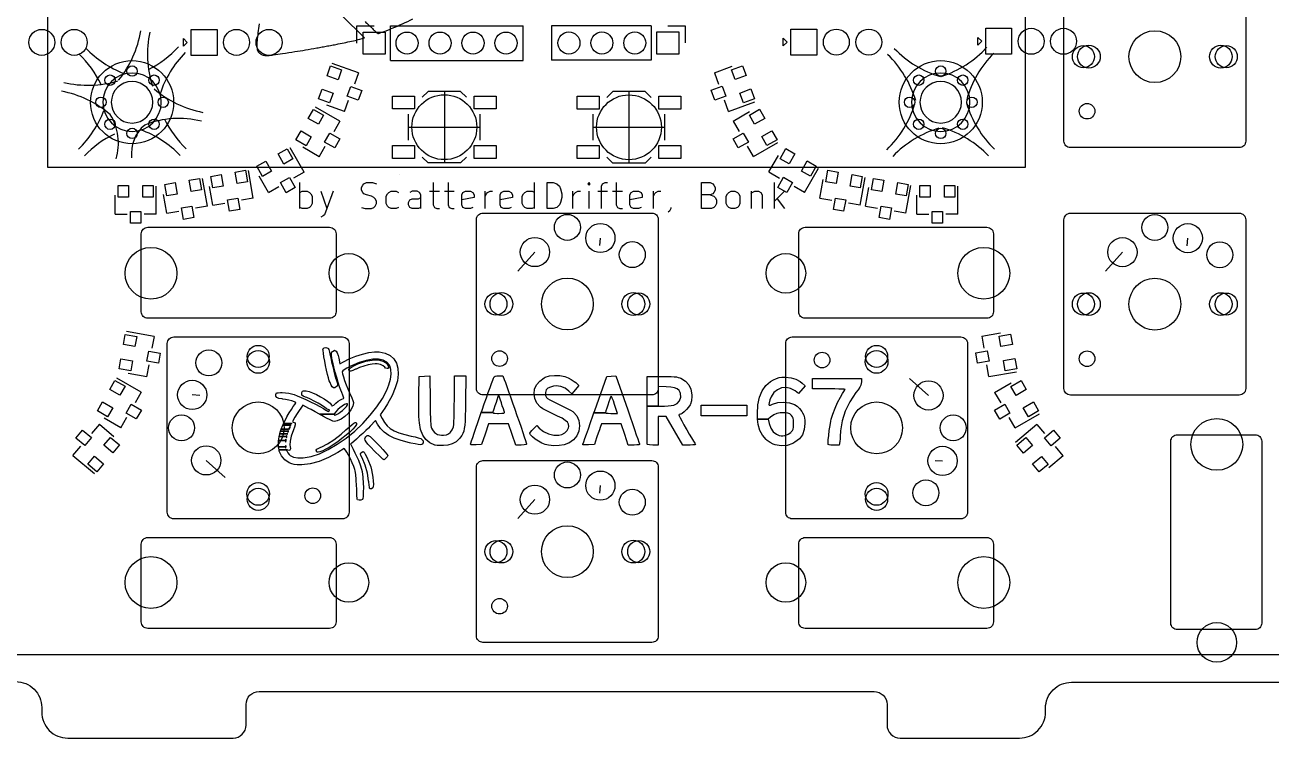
# Model space of a CAD drawing. Header units: millimetres. Extents: x -1 to 306, y -100 to 5.
# Drawn here: x 113 to 209, y -100.1 to -45.2 of the extents above; entities that cross this region are included whole.
import ezdxf

# ---------------------------------------------------------------- set-up
doc = ezdxf.new("R2010")
doc.units = ezdxf.units.MM
doc.header["$MEASUREMENT"] = 0
for name, color, linetype, lineweight in [('PCB', 5, 'Continuous', 25), ('Quasar', 2, 'Continuous', 25), ('Top Plate', 3, 'Continuous', 25)]:
    doc.layers.add(name, color=color, linetype=linetype, lineweight=lineweight)

msp = doc.modelspace()

# ---------------------------------------------------------------- linework, layer by layer
at = {"flags": 128}
for points in [[(206.525, -40.625, -0.414214), (207.025, -41.125), (207.025, -54.125, -0.414214), (206.525, -54.625), (193.525, -54.625, -0.414214), (193.025, -54.125), (193.025, -41.125, -0.414214), (193.525, -40.625)], [(119.005, -51.135, 1), (123.505, -51.135, 1)], [(181.285, -51.135, 1), (185.785, -51.135, 1)], [(161.281, -59.665, -0.414214), (161.781, -60.165), (161.781, -73.165, -0.414214), (161.281, -73.665), (148.281, -73.665, -0.414214), (147.781, -73.165), (147.781, -60.165, -0.414214), (148.281, -59.665)], [(206.525, -59.675, -0.414214), (207.025, -60.175), (207.025, -73.175, -0.414214), (206.525, -73.675), (193.525, -73.675, -0.414214), (193.025, -73.175), (193.025, -60.175, -0.414214), (193.525, -59.675)], [(136.969, -67.262, -0.414214), (136.469, -67.762), (122.469, -67.762, -0.414214), (121.969, -67.262), (121.969, -61.262, -0.414214), (122.469, -60.762), (136.469, -60.762, -0.414214), (136.969, -61.262)], [(172.594, -61.262, -0.414214), (173.094, -60.762), (187.094, -60.762, -0.414214), (187.594, -61.262), (187.594, -67.262, -0.414214), (187.094, -67.762), (173.094, -67.762, -0.414214), (172.594, -67.262)], [(137.969, -82.7, -0.414214), (137.469, -83.2), (124.469, -83.2, -0.414214), (123.969, -82.7), (123.969, -69.7, -0.414214), (124.469, -69.2), (137.469, -69.2, -0.414214), (137.969, -69.7)], [(171.594, -69.7, -0.414214), (172.094, -69.2), (185.094, -69.2, -0.414214), (185.594, -69.7), (185.594, -82.7, -0.414214), (185.094, -83.2), (172.094, -83.2, -0.414214), (171.594, -82.7)], [(207.756, -76.725, -0.414214), (208.256, -77.225), (208.256, -91.225, -0.414214), (207.756, -91.725), (201.756, -91.725, -0.414214), (201.256, -91.225), (201.256, -77.225, -0.414214), (201.756, -76.725)], [(161.281, -78.715, -0.414214), (161.781, -79.215), (161.781, -92.215, -0.414214), (161.281, -92.715), (148.281, -92.715, -0.414214), (147.781, -92.215), (147.781, -79.215, -0.414214), (148.281, -78.715)], [(136.969, -91.138, -0.414214), (136.469, -91.638), (122.469, -91.638, -0.414214), (121.969, -91.138), (121.969, -85.138, -0.414214), (122.469, -84.638), (136.469, -84.638, -0.414214), (136.969, -85.138)], [(172.594, -85.138, -0.414214), (173.094, -84.638), (187.094, -84.638, -0.414214), (187.594, -85.138), (187.594, -91.138, -0.414214), (187.094, -91.638), (173.094, -91.638, -0.414214), (172.594, -91.138)]]:
    msp.add_lwpolyline(points, format="xyb", close=True, dxfattribs=at)
msp.add_lwpolyline([(112.297, -95.725, -0.414214), (114.297, -97.725), (114.297, -98.075, 0.414214), (116.297, -100.075), (129.039, -100.075, 0.414214), (130.039, -99.075), (130.039, -97.493, -0.414214), (131.039, -96.493), (178.4, -96.493, -0.414214), (179.4, -97.493), (179.4, -99.075, 0.414214), (180.4, -100.075), (189.603, -100.075, 0.414214), (191.603, -98.075), (191.603, -97.779, -0.414214), (193.603, -95.779), (218.397, -95.779, -0.414214)], format="xyb")
for centre in [(145.305, -53.055), (159.525, -53.065)]:
    msp.add_circle(centre, 2.5)
at = {"layer": 'PCB'}
for p, q in [((145.305, -50.305), (145.305, -55.805)), ((159.525, -50.315), (159.525, -55.815)), ((142.555, -53.055), (148.055, -53.055)), ((156.775, -53.065), (162.275, -53.065))]:
    msp.add_line(p, q, dxfattribs=at)
at = {"layer": 'PCB', "flags": 128}
for points in [[(127.805, -47.525), (125.805, -47.525), (125.805, -45.525), (127.805, -45.525), (127.805, -47.525)], [(138.565, -46.58), (138.565, -45.25)], [(138.565, -45.25), (139.895, -45.25)], [(140.745, -47.43), (139.045, -47.43), (139.045, -45.73), (140.745, -45.73), (140.745, -47.43)], [(141.165, -47.91), (141.165, -45.25)], [(141.165, -45.25), (151.385, -45.25)], [(151.385, -47.91), (151.385, -45.25)], [(153.565, -45.245), (153.565, -47.905)], [(161.245, -45.245), (153.565, -45.245)], [(161.245, -45.245), (161.245, -47.905)], [(161.665, -45.725), (163.365, -45.725), (163.365, -47.425), (161.665, -47.425), (161.665, -45.725)], [(162.515, -45.245), (163.845, -45.245)], [(163.845, -45.245), (163.845, -46.575)], [(173.995, -47.505), (171.995, -47.505), (171.995, -45.505), (173.995, -45.505), (173.995, -47.505)], [(188.995, -47.445), (186.995, -47.445), (186.995, -45.445), (188.995, -45.445), (188.995, -47.445)], [(125.205, -46.225), (125.505, -46.525)], [(125.205, -46.825), (125.205, -46.225)], [(125.505, -46.525), (125.205, -46.825)], [(171.395, -46.205), (171.695, -46.505)], [(171.395, -46.805), (171.395, -46.205)], [(171.695, -46.505), (171.395, -46.805)], [(186.395, -46.745), (186.395, -46.145)], [(186.395, -46.145), (186.695, -46.445)], [(186.695, -46.445), (186.395, -46.745)], [(141.165, -47.91), (151.385, -47.91)], [(161.245, -47.905), (153.565, -47.905)], [(136.271, -49.092), (136.544, -48.34), (137.39, -48.648), (137.116, -49.4), (136.271, -49.092)], [(138.7, -48.88), (136.67, -48.141)], [(138.7, -48.88), (138.381, -49.754)], [(166.11, -48.87), (167.482, -48.371)], [(166.11, -48.87), (166.429, -49.744)], [(168.266, -48.33), (168.539, -49.082), (167.694, -49.39), (167.42, -48.638), (168.266, -48.33)], [(135.621, -50.878), (135.894, -50.126), (136.74, -50.434), (136.466, -51.185), (135.621, -50.878)], [(137.825, -50.669), (138.099, -49.917), (138.944, -50.225), (138.671, -50.977), (137.825, -50.669)], [(143.005, -50.655), (143.005, -51.655), (141.305, -51.655), (141.305, -50.655), (143.005, -50.655)], [(143.605, -50.755), (144.055, -50.305)], [(146.555, -50.305), (144.055, -50.305)], [(147.005, -50.755), (146.555, -50.305)], [(149.305, -50.655), (149.305, -51.655), (147.605, -51.655), (147.605, -50.655), (149.305, -50.655)], [(157.225, -50.665), (157.225, -51.665), (155.525, -51.665), (155.525, -50.665), (157.225, -50.665)], [(157.825, -50.765), (158.275, -50.315)], [(160.775, -50.315), (158.275, -50.315)], [(161.225, -50.765), (160.775, -50.315)], [(163.525, -50.665), (163.525, -51.665), (161.825, -51.665), (161.825, -50.665), (163.525, -50.665)], [(166.711, -49.907), (166.985, -50.659), (166.139, -50.967), (165.866, -50.215), (166.711, -49.907)], [(168.916, -50.116), (169.189, -50.868), (168.344, -51.175), (168.07, -50.424), (168.916, -50.116)], [(134.824, -52.384), (135.224, -51.691), (136.004, -52.141), (135.604, -52.834), (134.824, -52.384)], [(137.253, -52.597), (135.383, -51.517)], [(137.619, -51.85), (136.247, -51.35)], [(137.619, -51.85), (137.937, -50.976)], [(167.191, -51.84), (166.873, -50.966)], [(167.191, -51.84), (169.221, -51.101)], [(169.576, -51.681), (169.976, -52.374), (169.196, -52.824), (168.796, -52.131), (169.576, -51.681)], [(137.253, -52.597), (136.788, -53.402)], [(142.555, -54.055), (142.555, -52.055)], [(148.055, -54.055), (148.055, -52.055)], [(156.775, -54.065), (156.775, -52.065)], [(162.275, -54.065), (162.275, -52.065)], [(167.547, -52.587), (168.811, -51.857)], [(167.547, -52.587), (168.012, -53.392)], [(133.874, -54.029), (134.274, -53.336), (135.054, -53.786), (134.654, -54.479), (133.874, -54.029)], [(136.081, -54.206), (136.481, -53.514), (137.261, -53.964), (136.861, -54.656), (136.081, -54.206)], [(168.319, -53.504), (168.719, -54.196), (167.939, -54.646), (167.539, -53.954), (168.319, -53.504)], [(170.526, -53.326), (170.926, -54.019), (170.146, -54.469), (169.746, -53.776), (170.526, -53.326)], [(134.503, -56.513), (133.423, -54.643)], [(135.673, -55.333), (134.409, -54.603)], [(135.673, -55.333), (136.138, -54.528)], [(143.005, -54.455), (143.005, -55.455), (141.305, -55.455), (141.305, -54.455), (143.005, -54.455)], [(149.305, -54.455), (149.305, -55.455), (147.605, -55.455), (147.605, -54.455), (149.305, -54.455)], [(157.225, -54.465), (157.225, -55.465), (155.525, -55.465), (155.525, -54.465), (157.225, -54.465)], [(163.525, -54.465), (163.525, -55.465), (161.825, -55.465), (161.825, -54.465), (163.525, -54.465)], [(169.127, -55.323), (168.662, -54.518)], [(169.127, -55.323), (170.997, -54.243)], [(132.506, -55.114), (133.199, -54.714), (133.649, -55.494), (132.956, -55.894), (132.506, -55.114)], [(143.605, -55.355), (144.055, -55.805)], [(147.005, -55.355), (146.555, -55.805)], [(157.825, -55.365), (158.275, -55.815)], [(161.225, -55.365), (160.775, -55.815)], [(170.304, -56.504), (171.034, -55.24)], [(171.608, -54.705), (172.301, -55.105), (171.851, -55.885), (171.158, -55.485), (171.608, -54.705)], [(173.254, -55.655), (173.946, -56.055), (173.496, -56.835), (172.804, -56.435), (173.254, -55.655)], [(129.195, -56.512), (129.983, -56.373), (130.139, -57.259), (129.351, -57.398), (129.195, -56.512)], [(130.593, -58.509), (130.218, -56.382)], [(130.861, -56.064), (131.554, -55.664), (132.004, -56.444), (131.311, -56.844), (130.861, -56.064)], [(134.503, -56.513), (133.698, -56.978)], [(146.555, -55.805), (144.055, -55.805)], [(160.775, -55.815), (158.275, -55.815)], [(170.304, -56.504), (171.109, -56.969)], [(173.041, -58.084), (174.121, -56.214)], [(174.837, -56.373), (175.625, -56.512), (175.469, -57.398), (174.681, -57.259), (174.837, -56.373)], [(120.185, -57.545), (120.985, -57.545), (120.985, -58.445), (120.185, -58.445), (120.185, -57.545)], [(122.085, -57.545), (122.885, -57.545), (122.885, -58.445), (122.085, -58.445), (122.085, -57.545)], [(123.784, -57.461), (124.572, -57.323), (124.728, -58.209), (123.94, -58.348), (123.784, -57.461)], [(125.655, -57.132), (126.443, -56.993), (126.599, -57.879), (125.811, -58.018), (125.655, -57.132)], [(127.053, -59.129), (126.678, -57.002)], [(127.324, -56.841), (128.112, -56.703), (128.268, -57.589), (127.48, -57.728), (127.324, -56.841)], [(131.767, -58.093), (131.037, -56.829)], [(132.684, -57.321), (133.376, -56.921), (133.826, -57.701), (133.134, -58.101), (132.684, -57.321)], [(134.165, -59.32), (134.165, -57.32)], [(138.927, -59.225), (139.213, -59.32), (139.689, -59.32), (139.879, -59.225), (139.975, -59.129), (140.07, -58.939), (140.07, -58.748), (139.975, -58.558), (139.879, -58.463), (139.689, -58.367), (139.308, -58.272), (139.117, -58.177), (139.022, -58.082), (138.927, -57.891), (138.927, -57.701), (139.022, -57.51), (139.117, -57.415), (139.308, -57.32), (139.784, -57.32), (140.07, -57.415)], [(144.451, -57.32), (144.451, -59.034), (144.546, -59.225), (144.736, -59.32), (144.927, -59.32)], [(145.594, -57.32), (145.594, -59.034), (145.689, -59.225), (145.879, -59.32), (146.07, -59.32)], [(152.26, -59.32), (152.26, -57.32)], [(153.213, -59.32), (153.213, -57.32), (153.689, -57.32), (153.975, -57.415), (154.165, -57.605), (154.26, -57.796), (154.355, -58.177), (154.355, -58.463), (154.26, -58.844), (154.165, -59.034), (153.975, -59.225), (153.689, -59.32), (153.213, -59.32)], [(156.451, -57.32), (156.355, -57.415), (156.451, -57.51), (156.546, -57.415), (156.451, -57.32), (156.451, -57.51)], [(157.403, -59.32), (157.403, -57.605), (157.498, -57.415), (157.689, -57.32), (157.879, -57.32)], [(158.546, -57.32), (158.546, -59.034), (158.641, -59.225), (158.832, -59.32), (159.022, -59.32)], [(165.784, -58.272), (166.07, -58.367), (166.165, -58.463), (166.26, -58.653), (166.26, -58.939), (166.165, -59.129), (166.07, -59.225), (165.879, -59.32), (165.117, -59.32), (165.117, -57.32), (165.784, -57.32), (165.975, -57.415), (166.07, -57.51), (166.165, -57.701), (166.165, -57.891), (166.07, -58.082), (165.975, -58.177), (165.784, -58.272), (165.117, -58.272)], [(170.736, -59.32), (170.736, -57.32)], [(171.431, -56.912), (172.124, -57.312), (171.674, -58.092), (170.981, -57.692), (171.431, -56.912)], [(174.227, -58.509), (174.481, -57.071)], [(176.708, -56.703), (177.496, -56.841), (177.34, -57.728), (176.552, -57.589), (176.708, -56.703)], [(177.339, -59.058), (177.714, -56.931)], [(178.357, -56.993), (179.145, -57.132), (178.989, -58.018), (178.201, -57.879), (178.357, -56.993)], [(180.228, -57.323), (181.016, -57.461), (180.86, -58.348), (180.072, -58.209), (180.228, -57.323)], [(180.859, -59.678), (181.234, -57.551)], [(181.925, -57.545), (182.725, -57.545), (182.725, -58.445), (181.925, -58.445), (181.925, -57.545)], [(183.825, -57.545), (184.625, -57.545), (184.625, -58.445), (183.825, -58.445), (183.825, -57.545)], [(119.955, -59.755), (119.955, -58.295)], [(123.115, -59.755), (123.115, -57.595)], [(123.941, -59.678), (123.687, -58.24)], [(127.481, -59.058), (127.227, -57.62)], [(128.607, -58.646), (129.394, -58.507), (129.551, -59.394), (128.763, -59.532), (128.607, -58.646)], [(130.593, -58.509), (129.677, -58.671)], [(131.767, -58.093), (132.572, -57.628)], [(134.165, -58.082), (134.355, -57.986), (134.736, -57.986), (134.927, -58.082), (135.022, -58.177), (135.117, -58.367), (135.117, -58.939), (135.022, -59.129), (134.927, -59.225), (134.736, -59.32), (134.355, -59.32), (134.165, -59.225)], [(135.784, -57.986), (136.26, -59.32)], [(136.736, -57.986), (136.26, -59.32), (136.07, -59.796), (135.975, -59.891), (135.784, -59.986)], [(141.784, -59.225), (141.594, -59.32), (141.213, -59.32), (141.022, -59.225), (140.927, -59.129), (140.832, -58.939), (140.832, -58.367), (140.927, -58.177), (141.022, -58.082), (141.213, -57.986), (141.594, -57.986), (141.784, -58.082)], [(143.498, -59.225), (143.308, -59.32), (142.832, -59.32), (142.641, -59.225), (142.546, -59.034), (142.546, -58.844), (142.641, -58.653), (142.832, -58.558), (143.308, -58.558), (143.498, -58.463)], [(143.498, -59.32), (143.498, -58.272), (143.403, -58.082), (143.213, -57.986), (142.832, -57.986), (142.641, -58.082)], [(144.165, -57.986), (144.927, -57.986)], [(145.308, -57.986), (146.07, -57.986)], [(147.498, -59.225), (147.308, -59.32), (146.927, -59.32), (146.736, -59.225), (146.641, -59.034), (146.641, -58.272), (146.736, -58.082), (146.927, -57.986), (147.308, -57.986), (147.498, -58.082), (147.594, -58.272), (147.594, -58.463), (146.641, -58.653)], [(148.451, -59.32), (148.451, -57.986)], [(148.451, -58.367), (148.546, -58.177), (148.641, -58.082), (148.832, -57.986), (149.022, -57.986)], [(150.451, -59.225), (150.26, -59.32), (149.879, -59.32), (149.689, -59.225), (149.594, -59.034), (149.594, -58.272), (149.689, -58.082), (149.879, -57.986), (150.26, -57.986), (150.451, -58.082), (150.546, -58.272), (150.546, -58.463), (149.594, -58.653)], [(152.26, -59.225), (152.07, -59.32), (151.689, -59.32), (151.498, -59.225), (151.403, -59.129), (151.308, -58.939), (151.308, -58.367), (151.403, -58.177), (151.498, -58.082), (151.689, -57.986), (152.07, -57.986), (152.26, -58.082)], [(155.213, -59.32), (155.213, -57.986)], [(155.213, -58.367), (155.308, -58.177), (155.403, -58.082), (155.594, -57.986), (155.784, -57.986)], [(156.451, -59.32), (156.451, -57.986)], [(157.117, -57.986), (157.879, -57.986)], [(158.26, -57.986), (159.022, -57.986)], [(160.451, -59.225), (160.26, -59.32), (159.879, -59.32), (159.689, -59.225), (159.594, -59.034), (159.594, -58.272), (159.689, -58.082), (159.879, -57.986), (160.26, -57.986), (160.451, -58.082), (160.546, -58.272), (160.546, -58.463), (159.594, -58.653)], [(161.403, -59.32), (161.403, -57.986)], [(161.403, -58.367), (161.498, -58.177), (161.594, -58.082), (161.784, -57.986), (161.975, -57.986)], [(167.403, -59.32), (167.213, -59.225), (167.117, -59.129), (167.022, -58.939), (167.022, -58.367), (167.117, -58.177), (167.213, -58.082), (167.403, -57.986), (167.689, -57.986), (167.879, -58.082), (167.975, -58.177), (168.07, -58.367), (168.07, -58.939), (167.975, -59.129), (167.879, -59.225), (167.689, -59.32), (167.403, -59.32)], [(168.927, -57.986), (168.927, -59.32)], [(168.927, -58.177), (169.022, -58.082), (169.213, -57.986), (169.498, -57.986), (169.689, -58.082), (169.784, -58.272), (169.784, -59.32)], [(171.498, -57.986), (170.736, -58.748)], [(173.041, -58.084), (172.235, -57.619)], [(174.227, -58.509), (175.143, -58.671)], [(175.426, -58.507), (176.213, -58.646), (176.057, -59.532), (175.269, -59.394), (175.426, -58.507)], [(177.747, -59.129), (178.001, -57.691)], [(181.695, -59.755), (181.695, -58.295)], [(184.855, -59.755), (184.855, -57.595)], [(125.067, -59.266), (125.854, -59.127), (126.011, -60.014), (125.223, -60.152), (125.067, -59.266)], [(127.053, -59.129), (126.137, -59.291)], [(127.481, -59.058), (128.397, -58.896)], [(162.736, -59.225), (162.736, -59.32), (162.641, -59.51), (162.546, -59.605)], [(170.927, -58.558), (171.498, -59.32)], [(177.339, -59.058), (176.423, -58.896)], [(177.747, -59.129), (178.663, -59.291)], [(178.946, -59.127), (179.733, -59.266), (179.577, -60.152), (178.789, -60.014), (178.946, -59.127)], [(119.955, -59.755), (120.885, -59.755)], [(121.135, -59.545), (121.935, -59.545), (121.935, -60.445), (121.135, -60.445), (121.135, -59.545)], [(123.115, -59.755), (122.185, -59.755)], [(123.941, -59.678), (124.857, -59.516)], [(180.859, -59.678), (179.943, -59.516)], [(181.695, -59.755), (182.625, -59.755)], [(182.875, -59.545), (183.675, -59.545), (183.675, -60.445), (182.875, -60.445), (182.875, -59.545)], [(184.855, -59.755), (183.925, -59.755)], [(157.281, -62.165), (157.321, -61.585)], [(202.525, -62.175), (202.565, -61.595)], [(150.971, -64.125), (152.281, -62.665)], [(196.215, -64.135), (197.525, -62.675)], [(120.593, -69.792), (120.731, -69.004), (121.618, -69.16), (121.479, -69.948), (120.593, -69.792)], [(122.948, -69.161), (120.821, -68.786)], [(186.702, -69.141), (188.14, -68.887)], [(188.919, -68.984), (189.057, -69.772), (188.171, -69.928), (188.032, -69.14), (188.919, -68.984)], [(122.948, -69.161), (122.786, -70.077)], [(136.325, -70.057), (136.366, -70.092), (136.401, -70.179), (136.454, -70.364), (136.52, -70.625), (136.592, -70.939), (136.628, -71.109), (136.71, -71.478), (136.798, -71.844), (136.883, -72.169), (136.955, -72.419), (136.974, -72.474), (137.048, -72.696), (137.083, -72.833), (137.08, -72.917), (137.04, -72.981), (137, -73.022), (136.875, -73.123), (136.776, -73.121), (136.671, -73.028), (136.594, -72.907), (136.505, -72.715), (136.448, -72.566), (136.386, -72.36), (136.315, -72.083), (136.24, -71.758), (136.165, -71.409), (136.095, -71.06), (136.034, -70.733), (135.988, -70.452), (135.961, -70.242), (135.958, -70.126), (135.961, -70.117), (136.048, -70.038), (136.189, -70.017), (136.325, -70.057)], [(186.702, -69.141), (186.864, -70.057)], [(120.263, -71.663), (120.402, -70.875), (121.288, -71.031), (121.149, -71.819), (120.263, -71.663)], [(122.397, -71.074), (122.536, -70.287), (123.422, -70.443), (123.284, -71.231), (122.397, -71.074)], [(132.523, -77.552), (132.542, -77.178), (133.076, -77.178), (133.083, -77.284), (133.102, -77.294), (133.105, -77.288), (133.117, -77.164), (133.107, -77.101), (133.087, -77.075), (133.076, -77.158), (133.076, -77.178), (132.542, -77.178), (132.548, -77.062), (132.593, -76.859), (133.131, -76.859), (133.143, -76.941), (133.164, -76.942), (133.179, -76.858), (133.169, -76.822), (133.141, -76.798), (133.131, -76.859), (132.593, -76.859), (132.64, -76.646), (133.189, -76.646), (133.212, -76.697), (133.23, -76.687), (133.238, -76.613), (133.23, -76.604), (133.193, -76.613), (133.189, -76.646), (132.64, -76.646), (132.667, -76.523), (132.691, -76.458), (133.251, -76.458), (133.274, -76.51), (133.293, -76.5), (133.3, -76.426), (133.293, -76.416), (133.256, -76.425), (133.251, -76.458), (132.691, -76.458), (132.749, -76.302), (133.316, -76.302), (133.342, -76.313), (133.376, -76.27), (133.429, -76.156), (133.437, -76.114), (133.411, -76.103), (133.376, -76.145), (133.323, -76.259), (133.316, -76.302), (132.749, -76.302), (132.864, -75.989), (133.439, -75.989), (133.47, -76.02), (133.502, -75.989), (133.47, -75.958), (133.439, -75.989), (132.864, -75.989), (132.881, -75.943), (132.921, -75.864), (133.502, -75.864), (133.533, -75.895), (133.564, -75.864), (133.533, -75.832), (133.502, -75.864), (132.921, -75.864), (133.191, -75.328), (133.207, -75.301), (133.361, -75.041), (133.529, -74.777), (133.672, -74.566), (133.675, -74.563), (133.786, -74.4), (133.856, -74.284), (133.869, -74.243), (133.76, -74.191), (133.566, -74.128), (133.324, -74.065), (133.072, -74.011), (132.849, -73.977), (132.829, -73.975), (132.56, -73.934), (132.397, -73.866), (132.326, -73.759), (132.324, -73.631), (132.343, -73.557), (132.392, -73.514), (132.498, -73.493), (132.69, -73.487), (132.813, -73.487), (133.317, -73.529), (133.752, -73.639), (133.979, -73.724), (134.282, -73.854), (134.634, -74.015), (135.008, -74.194), (135.378, -74.378), (135.715, -74.553), (135.993, -74.707), (136.184, -74.826), (136.192, -74.832), (136.33, -74.918), (136.407, -74.927), (136.447, -74.887), (136.456, -74.813), (136.363, -74.778), (136.231, -74.724), (136.068, -74.615), (136.018, -74.574), (135.843, -74.447), (135.589, -74.294), (135.291, -74.134), (134.988, -73.986), (134.714, -73.871), (134.613, -73.835), (134.423, -73.758), (134.336, -73.67), (134.329, -73.542), (134.343, -73.475), (134.379, -73.377), (134.447, -73.336), (134.584, -73.338), (134.662, -73.346), (134.888, -73.397), (135.164, -73.498), (135.466, -73.637), (135.773, -73.8), (136.063, -73.975), (136.315, -74.149), (136.505, -74.309), (136.613, -74.442), (136.63, -74.498), (136.67, -74.514), (136.786, -74.442), (136.95, -74.305), (137.135, -74.152), (137.306, -74.034), (137.419, -73.979), (137.532, -73.94), (137.568, -73.91), (137.546, -73.841), (137.488, -73.684), (137.402, -73.464), (137.34, -73.309), (137.244, -73.042), (137.134, -72.7), (137.018, -72.31), (136.905, -71.9), (136.801, -71.498), (136.713, -71.131), (136.65, -70.828), (136.618, -70.615), (136.618, -70.614), (136.622, -70.435), (136.685, -70.324), (136.734, -70.285), (136.847, -70.227), (136.933, -70.259), (136.986, -70.308), (137.057, -70.427), (137.13, -70.626), (137.185, -70.846), (137.269, -71.269), (137.53, -71.116), (137.983, -70.882), (138.48, -70.68), (138.99, -70.518), (139.485, -70.404), (139.935, -70.347), (140.275, -70.35), (140.744, -70.448), (141.125, -70.628), (141.418, -70.886), (141.621, -71.216), (141.734, -71.611), (141.757, -72.064), (141.689, -72.571), (141.529, -73.125), (141.276, -73.72), (140.931, -74.35), (140.717, -74.685), (140.375, -75.196), (140.513, -75.467), (140.696, -75.785), (140.899, -76.045), (141.139, -76.257), (141.436, -76.432), (141.806, -76.582), (142.268, -76.717), (142.761, -76.831), (143.047, -76.898), (143.299, -76.966), (143.485, -77.027), (143.558, -77.06), (143.676, -77.19), (143.686, -77.341), (143.602, -77.462), (143.543, -77.49), (143.447, -77.497), (143.293, -77.48), (143.062, -77.437), (142.734, -77.366), (142.616, -77.34), (141.979, -77.174), (141.452, -76.991), (141.02, -76.781), (140.669, -76.536), (140.384, -76.248), (140.161, -75.926), (139.995, -75.643), (139.597, -76.074), (139.452, -76.222), (139.253, -76.413), (139.021, -76.628), (138.777, -76.85), (138.541, -77.059), (138.334, -77.237), (138.175, -77.367), (138.086, -77.429), (138.085, -77.429), (138.106, -77.484), (138.174, -77.63), (138.279, -77.846), (138.41, -78.112), (138.446, -78.182), (138.684, -78.686), (138.855, -79.129), (138.97, -79.551), (139.037, -79.99), (139.066, -80.487), (139.069, -80.772), (139.064, -81.182), (139.048, -81.472), (139.02, -81.646), (138.994, -81.701), (138.877, -81.761), (138.736, -81.771), (138.626, -81.732), (138.602, -81.698), (138.592, -81.61), (138.579, -81.422), (138.566, -81.156), (138.554, -80.838), (138.549, -80.681), (138.526, -80.18), (138.491, -79.791), (138.441, -79.501), (138.413, -79.398), (138.328, -79.166), (138.208, -78.881), (138.068, -78.579), (137.926, -78.293), (137.797, -78.058), (137.705, -77.917), (137.599, -77.781), (137.099, -78.088), (136.375, -78.484), (135.667, -78.778), (134.985, -78.967), (134.341, -79.045), (134.252, -79.047), (133.959, -79.043), (133.742, -79.019), (133.552, -78.966), (133.365, -78.887), (133.014, -78.661), (132.757, -78.359), (132.593, -77.987), (132.576, -77.883), (133.126, -77.883), (133.164, -77.977), (133.255, -78.115), (133.366, -78.251), (133.436, -78.319), (133.682, -78.444), (134.018, -78.505), (134.425, -78.503), (134.885, -78.435), (135.04, -78.399), (135.692, -78.185), (136.37, -77.868), (137.057, -77.463), (137.74, -76.982), (138.402, -76.441), (139.028, -75.853), (139.604, -75.231), (140.115, -74.59), (140.544, -73.944), (140.878, -73.306), (141.04, -72.893), (141.154, -72.46), (141.204, -72.053), (141.19, -71.695), (141.111, -71.414), (141.09, -71.372), (140.884, -71.135), (140.593, -70.98), (140.225, -70.906), (139.788, -70.914), (139.291, -71.003), (138.742, -71.173), (138.151, -71.423), (138.084, -71.455), (137.784, -71.608), (137.586, -71.724), (137.477, -71.814), (137.443, -71.886), (137.443, -71.887), (137.467, -72.034), (137.531, -72.268), (137.625, -72.56), (137.741, -72.881), (137.867, -73.203), (137.993, -73.498), (138.07, -73.662), (138.183, -73.899), (138.269, -74.105), (138.315, -74.247), (138.319, -74.278), (138.264, -74.533), (138.116, -74.809), (137.898, -75.083), (137.634, -75.333), (137.348, -75.535), (137.063, -75.667), (136.835, -75.707), (136.707, -75.675), (136.5, -75.588), (136.237, -75.456), (136.004, -75.325), (135.688, -75.145), (135.684, -75.143), (136.827, -75.143), (136.84, -75.209), (136.947, -75.196), (137.142, -75.099), (137.293, -75.003), (137.46, -74.873), (137.623, -74.717), (137.758, -74.561), (137.845, -74.43), (137.86, -74.352), (137.857, -74.349), (137.774, -74.346), (137.626, -74.409), (137.441, -74.52), (137.249, -74.662), (137.101, -74.794), (136.913, -75.003), (136.827, -75.143), (135.684, -75.143), (135.354, -74.96), (135.049, -74.795), (134.872, -74.704), (134.397, -74.464), (133.973, -75.101), (133.796, -75.371), (133.684, -75.556), (133.629, -75.671), (133.623, -75.733), (133.659, -75.759), (133.666, -75.76), (133.77, -75.791), (133.821, -75.851), (133.818, -75.963), (133.763, -76.148), (133.686, -76.352), (133.519, -76.837), (133.429, -77.231), (133.416, -77.532), (133.435, -77.633), (133.46, -77.819), (133.418, -77.928), (133.317, -77.942), (133.253, -77.912), (133.157, -77.87), (133.126, -77.883), (132.576, -77.883), (132.538, -77.647), (133.073, -77.647), (133.083, -77.736), (133.105, -77.725), (133.113, -77.597), (133.105, -77.569), (133.082, -77.561), (133.073, -77.647), (132.538, -77.647), (132.523, -77.552)], [(140.308, -70.995), (140.65, -71.094), (140.771, -71.162), (140.907, -71.287), (140.989, -71.427), (141.009, -71.551), (140.959, -71.629), (140.903, -71.641), (140.781, -71.592), (140.713, -71.519), (140.588, -71.414), (140.379, -71.328), (140.126, -71.275), (139.971, -71.266), (139.744, -71.289), (139.444, -71.353), (139.11, -71.444), (138.783, -71.553), (138.504, -71.668), (138.454, -71.693), (138.257, -71.782), (138.099, -71.837), (138.022, -71.845), (137.954, -71.768), (137.943, -71.708), (138, -71.622), (138.153, -71.514), (138.379, -71.394), (138.654, -71.273), (138.954, -71.163), (139.256, -71.073), (139.41, -71.037), (139.89, -70.975), (140.308, -70.995)], [(187.114, -70.267), (187.253, -71.054), (186.366, -71.211), (186.228, -70.423), (187.114, -70.267)], [(189.248, -70.855), (189.387, -71.643), (188.501, -71.799), (188.362, -71.011), (189.248, -70.855)], [(122.399, -72.273), (122.561, -71.357)], [(187.251, -72.253), (187.089, -71.337)], [(187.251, -72.253), (189.378, -71.878)], [(119.534, -73.244), (119.934, -72.551), (120.714, -73.001), (120.314, -73.694), (119.534, -73.244)], [(121.963, -73.457), (120.093, -72.377)], [(122.399, -72.273), (120.961, -72.019)], [(144.211, -74.125), (144.217, -74.668), (144.223, -75.101), (144.23, -75.438), (144.24, -75.695), (144.253, -75.887), (144.27, -76.028), (144.294, -76.133), (144.323, -76.217), (144.361, -76.295), (144.372, -76.316), (144.553, -76.565), (144.783, -76.711), (145.082, -76.762), (145.253, -76.756), (145.476, -76.725), (145.626, -76.664), (145.755, -76.55), (145.77, -76.534), (145.903, -76.342), (146.002, -76.128), (146.01, -76.102), (146.029, -75.967), (146.046, -75.722), (146.059, -75.378), (146.069, -74.951), (146.075, -74.452), (146.076, -74.034), (146.076, -72.204), (146.963, -72.204), (146.938, -74.159), (146.929, -74.77), (146.917, -75.272), (146.9, -75.677), (146.876, -76.001), (146.841, -76.258), (146.795, -76.463), (146.734, -76.631), (146.655, -76.776), (146.557, -76.913), (146.467, -77.023), (146.207, -77.274), (145.918, -77.44), (145.57, -77.532), (145.232, -77.562), (144.973, -77.565), (144.744, -77.555), (144.59, -77.534), (144.574, -77.529), (144.183, -77.352), (143.873, -77.099), (143.64, -76.762), (143.478, -76.331), (143.382, -75.819), (143.365, -75.606), (143.351, -75.293), (143.341, -74.907), (143.336, -74.471), (143.335, -74.012), (143.337, -73.768), (143.355, -72.235), (143.773, -72.217), (144.191, -72.198), (144.211, -74.125)], [(148.382, -74.359), (148.542, -73.9), (148.692, -73.473), (148.827, -73.093), (148.941, -72.775), (149.029, -72.533), (149.085, -72.383), (149.088, -72.376), (149.14, -72.275), (149.218, -72.224), (149.359, -72.206), (149.488, -72.204), (149.82, -72.204), (149.919, -72.47), (150.005, -72.706), (150.118, -73.02), (150.252, -73.398), (150.402, -73.823), (150.563, -74.281), (150.729, -74.758), (150.896, -75.238), (151.058, -75.706), (151.211, -76.148), (151.348, -76.549), (151.465, -76.893), (151.557, -77.166), (151.618, -77.353), (151.644, -77.44), (151.644, -77.443), (151.598, -77.489), (151.451, -77.515), (151.222, -77.521), (150.8, -77.521), (150.52, -76.708), (150.24, -75.895), (148.717, -75.895), (148.445, -76.693), (148.172, -77.49), (147.75, -77.509), (147.511, -77.513), (147.377, -77.496), (147.329, -77.455), (147.328, -77.446), (147.348, -77.375), (147.404, -77.201), (147.492, -76.94), (147.605, -76.605), (147.74, -76.212), (147.89, -75.776), (148.05, -75.312), (148.149, -75.026), (149.038, -75.026), (149.079, -75.06), (149.19, -75.076), (149.396, -75.081), (149.488, -75.082), (149.743, -75.076), (149.888, -75.058), (149.941, -75.023), (149.939, -75.003), (149.909, -74.915), (149.849, -74.735), (149.769, -74.493), (149.699, -74.281), (149.489, -73.637), (149.284, -74.247), (149.195, -74.515), (149.117, -74.747), (149.062, -74.913), (149.044, -74.969), (149.038, -75.026), (148.149, -75.026), (148.216, -74.835), (148.382, -74.359)], [(154.204, -72.177), (154.589, -72.247), (154.835, -72.337), (155.077, -72.47), (155.316, -72.63), (155.427, -72.718), (155.675, -72.936), (155.13, -73.588), (154.904, -73.368), (154.614, -73.155), (154.271, -73.01), (153.928, -72.955), (153.921, -72.955), (153.7, -72.983), (153.469, -73.055), (153.271, -73.153), (153.15, -73.261), (153.144, -73.271), (153.088, -73.482), (153.107, -73.714), (153.173, -73.869), (153.26, -73.939), (153.44, -74.046), (153.689, -74.177), (153.986, -74.322), (154.141, -74.393), (154.467, -74.546), (154.771, -74.698), (155.026, -74.836), (155.204, -74.945), (155.247, -74.978), (155.505, -75.268), (155.659, -75.628), (155.709, -76.038), (155.663, -76.463), (155.516, -76.82), (155.262, -77.118), (154.896, -77.367), (154.866, -77.382), (154.545, -77.498), (154.152, -77.562), (153.73, -77.574), (153.322, -77.53), (153.074, -77.468), (152.821, -77.364), (152.558, -77.221), (152.31, -77.058), (152.1, -76.891), (151.953, -76.739), (151.895, -76.62), (151.895, -76.615), (151.936, -76.538), (152.044, -76.407), (152.164, -76.283), (152.433, -76.019), (152.617, -76.213), (152.942, -76.478), (153.322, -76.664), (153.727, -76.762), (154.125, -76.763), (154.355, -76.712), (154.581, -76.591), (154.765, -76.409), (154.878, -76.202), (154.898, -76.083), (154.871, -75.921), (154.782, -75.771), (154.619, -75.622), (154.369, -75.464), (154.018, -75.286), (153.772, -75.173), (153.451, -75.023), (153.149, -74.868), (152.896, -74.724), (152.722, -74.609), (152.698, -74.59), (152.428, -74.286), (152.267, -73.946), (152.212, -73.589), (152.26, -73.232), (152.407, -72.894), (152.651, -72.595), (152.988, -72.353), (153.083, -72.304), (153.406, -72.205), (153.795, -72.163), (154.204, -72.177)], [(157.816, -72.235), (158.162, -72.217), (158.508, -72.198), (159.426, -74.813), (159.617, -75.358), (159.794, -75.866), (159.954, -76.326), (160.091, -76.725), (160.203, -77.052), (160.285, -77.293), (160.332, -77.438), (160.342, -77.475), (160.284, -77.498), (160.133, -77.515), (159.92, -77.522), (159.907, -77.522), (159.473, -77.522), (159.205, -76.708), (158.936, -75.895), (157.41, -75.895), (157.311, -76.161), (157.244, -76.346), (157.154, -76.603), (157.059, -76.883), (157.034, -76.959), (156.857, -77.49), (156.409, -77.509), (156.191, -77.515), (156.032, -77.516), (155.963, -77.51), (155.963, -77.509), (155.983, -77.448), (156.041, -77.281), (156.132, -77.02), (156.252, -76.677), (156.397, -76.263), (156.563, -75.791), (156.745, -75.273), (156.83, -75.035), (157.713, -75.035), (157.77, -75.057), (157.922, -75.074), (158.137, -75.082), (158.177, -75.082), (158.64, -75.082), (158.413, -74.395), (158.321, -74.13), (158.24, -73.92), (158.178, -73.788), (158.145, -73.753), (158.111, -73.827), (158.05, -73.989), (157.972, -74.207), (157.89, -74.449), (157.813, -74.685), (157.752, -74.882), (157.717, -75.009), (157.713, -75.035), (156.83, -75.035), (156.89, -74.863), (157.816, -72.235)], [(162.061, -72.239), (162.471, -72.242), (162.779, -72.248), (163.006, -72.26), (163.176, -72.28), (163.311, -72.31), (163.434, -72.353), (163.508, -72.384), (163.873, -72.598), (164.134, -72.877), (164.295, -73.226), (164.362, -73.654), (164.364, -73.768), (164.337, -74.114), (164.253, -74.387), (164.233, -74.429), (164.117, -74.609), (163.959, -74.798), (163.785, -74.969), (163.625, -75.093), (163.507, -75.144), (163.503, -75.144), (163.397, -75.182), (163.375, -75.207), (163.393, -75.277), (163.468, -75.437), (163.589, -75.67), (163.749, -75.959), (163.937, -76.285), (163.974, -76.348), (164.17, -76.68), (164.344, -76.975), (164.486, -77.216), (164.587, -77.387), (164.636, -77.47), (164.638, -77.475), (164.593, -77.496), (164.451, -77.513), (164.24, -77.521), (164.17, -77.522), (163.675, -77.522), (163.034, -76.427), (162.393, -75.332), (161.779, -75.332), (161.779, -77.522), (161.371, -77.522), (161.107, -77.509), (160.961, -77.472), (160.932, -77.443), (160.926, -77.366), (160.921, -77.176), (160.917, -76.889), (160.915, -76.518), (160.914, -76.076), (160.915, -75.577), (160.917, -75.035), (160.918, -74.8), (160.92, -74.519), (161.779, -74.519), (162.264, -74.518), (162.533, -74.51), (162.784, -74.488), (162.965, -74.458), (162.973, -74.456), (163.238, -74.324), (163.42, -74.113), (163.507, -73.846), (163.486, -73.547), (163.468, -73.486), (163.382, -73.313), (163.244, -73.189), (163.035, -73.105), (162.736, -73.054), (162.389, -73.029), (161.779, -73.003), (161.779, -74.519), (160.92, -74.519), (160.93, -73.003), (160.935, -72.235), (162.061, -72.239)], [(169.414, -75.113), (169.453, -74.431), (169.573, -73.844), (169.773, -73.351), (170.055, -72.948), (170.419, -72.635), (170.65, -72.503), (170.885, -72.395), (171.079, -72.333), (171.285, -72.306), (171.56, -72.3), (171.569, -72.3), (172.013, -72.335), (172.384, -72.444), (172.717, -72.639), (172.87, -72.763), (173.101, -72.965), (172.584, -73.565), (172.312, -73.358), (171.974, -73.169), (171.623, -73.095), (171.278, -73.128), (170.958, -73.261), (170.683, -73.488), (170.472, -73.803), (170.384, -74.03), (170.316, -74.272), (170.294, -74.411), (170.329, -74.464), (170.429, -74.445), (170.578, -74.383), (170.999, -74.254), (171.445, -74.216), (171.883, -74.268), (172.279, -74.406), (172.475, -74.524), (172.669, -74.707), (172.846, -74.948), (172.895, -75.034), (172.987, -75.233), (173.039, -75.419), (173.062, -75.641), (173.066, -75.864), (173.022, -76.335), (172.884, -76.726), (172.648, -77.047), (172.306, -77.309), (172.155, -77.391), (171.708, -77.547), (171.239, -77.585), (170.772, -77.505), (170.636, -77.458), (170.4, -77.337), (170.165, -77.172), (170.084, -77.101), (169.806, -76.772), (169.607, -76.39), (169.48, -75.939), (169.433, -75.518), (170.236, -75.518), (170.314, -75.855), (170.441, -76.229), (170.628, -76.504), (170.889, -76.693), (171.097, -76.774), (171.257, -76.816), (171.382, -76.822), (171.538, -76.789), (171.605, -76.771), (171.796, -76.683), (171.983, -76.545), (172.012, -76.517), (172.108, -76.406), (172.163, -76.299), (172.188, -76.154), (172.196, -75.934), (172.196, -75.861), (172.191, -75.615), (172.172, -75.455), (172.126, -75.345), (172.044, -75.246), (172.025, -75.227), (171.904, -75.127), (171.762, -75.069), (171.556, -75.039), (171.457, -75.031), (171.163, -75.032), (170.915, -75.086), (170.668, -75.208), (170.434, -75.37), (170.236, -75.518), (169.433, -75.518), (169.42, -75.401), (169.414, -75.113)], [(177.42, -72.657), (177.41, -72.789), (177.373, -72.916), (177.295, -73.064), (177.163, -73.261), (176.997, -73.486), (176.526, -74.197), (176.177, -74.918), (175.945, -75.661), (175.826, -76.435), (175.821, -76.502), (175.8, -76.78), (175.777, -77.048), (175.756, -77.249), (175.755, -77.256), (175.723, -77.522), (175.289, -77.522), (175.061, -77.519), (174.931, -77.504), (174.872, -77.47), (174.856, -77.406), (174.856, -77.381), (174.869, -77.123), (174.904, -76.783), (174.953, -76.403), (175.011, -76.022), (175.073, -75.681), (175.108, -75.525), (175.224, -75.133), (175.392, -74.689), (175.593, -74.24), (175.806, -73.831), (175.975, -73.558), (176.082, -73.396), (176.152, -73.278), (176.168, -73.241), (176.109, -73.23), (175.943, -73.22), (175.69, -73.213), (175.367, -73.207), (174.995, -73.205), (174.917, -73.205), (173.666, -73.205), (173.666, -72.392), (177.42, -72.392), (177.42, -72.657)], [(181.134, -72.39), (182.594, -73.7)], [(187.687, -73.467), (188.951, -72.737)], [(189.716, -72.561), (190.116, -73.254), (189.336, -73.704), (188.936, -73.011), (189.716, -72.561)], [(121.963, -73.457), (121.498, -74.262)], [(126.469, -73.7), (125.889, -73.66)], [(187.687, -73.467), (188.152, -74.272)], [(118.584, -74.889), (118.984, -74.196), (119.764, -74.646), (119.364, -75.339), (118.584, -74.889)], [(120.791, -75.066), (121.191, -74.374), (121.971, -74.824), (121.571, -75.516), (120.791, -75.066)], [(168.599, -75.269), (165.095, -75.269), (165.095, -74.456), (168.599, -74.456), (168.599, -75.269)], [(188.459, -74.384), (188.859, -75.076), (188.079, -75.526), (187.679, -74.834), (188.459, -74.384)], [(190.666, -74.206), (191.066, -74.899), (190.286, -75.349), (189.886, -74.656), (190.666, -74.206)], [(120.383, -76.193), (119.119, -75.463)], [(120.383, -76.193), (120.848, -75.388)], [(138.495, -75.788), (138.536, -75.829), (138.537, -75.831), (138.529, -75.932), (138.431, -76.089), (138.257, -76.288), (138.021, -76.518), (137.738, -76.768), (137.423, -77.024), (137.091, -77.274), (136.755, -77.507), (136.432, -77.711), (136.135, -77.874), (135.951, -77.956), (135.727, -78.04), (135.59, -78.076), (135.513, -78.064), (135.471, -78.008), (135.462, -77.987), (135.447, -77.91), (135.485, -77.845), (135.595, -77.777), (135.797, -77.687), (135.869, -77.658), (136.306, -77.44), (136.8, -77.115), (137.347, -76.686), (137.723, -76.358), (138.002, -76.109), (138.203, -75.937), (138.343, -75.833), (138.436, -75.786), (138.495, -75.788)], [(189.267, -76.203), (188.802, -75.398)], [(189.267, -76.203), (191.137, -75.123)], [(118.141, -76.951), (117.627, -77.564), (116.937, -76.985), (117.451, -76.373), (118.141, -76.951)], [(118.738, -75.912), (118.141, -76.625)], [(118.738, -75.912), (119.857, -76.851)], [(190.936, -75.927), (189.282, -77.315)], [(190.936, -75.927), (191.534, -76.639)], [(192.048, -77.578), (191.534, -76.966), (192.223, -76.387), (192.737, -77), (192.048, -77.578)], [(116.707, -78.333), (117.305, -77.62)], [(120.284, -77.509), (119.769, -78.122), (119.08, -77.543), (119.594, -76.93), (120.284, -77.509)], [(139.497, -76.805), (139.583, -76.869), (139.729, -77.004), (139.918, -77.189), (140.132, -77.408), (140.352, -77.639), (140.561, -77.865), (140.741, -78.066), (140.874, -78.224), (140.941, -78.319), (140.946, -78.334), (140.903, -78.426), (140.803, -78.539), (140.693, -78.627), (140.638, -78.648), (140.576, -78.605), (140.445, -78.488), (140.26, -78.312), (140.04, -78.093), (139.934, -77.986), (139.64, -77.682), (139.426, -77.45), (139.284, -77.277), (139.204, -77.149), (139.179, -77.05), (139.198, -76.967), (139.25, -76.889), (139.357, -76.791), (139.463, -76.791), (139.497, -76.805)], [(189.905, -78.136), (189.391, -77.523), (190.081, -76.945), (190.595, -77.558), (189.905, -78.136)], [(192.967, -78.347), (192.37, -77.635)], [(116.707, -78.333), (118.362, -79.721)], [(119.062, -78.964), (118.548, -79.577), (117.859, -78.999), (118.373, -78.386), (119.062, -78.964)], [(139.12, -78.078), (139.22, -78.232), (139.339, -78.464), (139.468, -78.753), (139.597, -79.078), (139.644, -79.211), (139.705, -79.429), (139.757, -79.702), (139.8, -79.999), (139.828, -80.29), (139.84, -80.545), (139.831, -80.734), (139.806, -80.822), (139.698, -80.891), (139.587, -80.886), (139.548, -80.852), (139.53, -80.772), (139.507, -80.599), (139.483, -80.365), (139.475, -80.274), (139.382, -79.683), (139.208, -79.076), (138.971, -78.514), (138.882, -78.318), (138.854, -78.195), (138.883, -78.115), (138.886, -78.111), (138.995, -78.034), (139.05, -78.022), (139.12, -78.078)], [(191.127, -79.592), (190.612, -78.979), (191.302, -78.4), (191.816, -79.013), (191.127, -79.592)], [(192.967, -78.347), (191.849, -79.286)], [(128.429, -80.01), (126.969, -78.7)], [(183.094, -78.7), (183.674, -78.74)], [(157.281, -81.225), (157.321, -80.645)], [(150.971, -83.185), (152.281, -81.725)], [(3.177, -93.639), (301.628, -93.639)]]:
    msp.add_lwpolyline(points, dxfattribs=at)
at = {"layer": 'PCB'}
for centre, radius in [((114.305, -46.525), 1), ((116.805, -46.525), 1), ((129.305, -46.525), 1), ((131.805, -46.525), 1), ((142.435, -46.58), 0.85), ((144.975, -46.58), 0.85), ((147.515, -46.58), 0.85), ((150.055, -46.58), 0.85), ((154.895, -46.575), 0.85), ((157.435, -46.575), 0.85), ((159.975, -46.575), 0.85), ((175.495, -46.505), 1), ((177.995, -46.505), 1), ((190.495, -46.445), 1), ((192.995, -46.445), 1), ((200.025, -47.625), 1.994), ((194.525, -47.625), 0.85), ((194.945, -47.625), 0.875), ((205.105, -47.625), 0.875), ((205.525, -47.625), 0.85), ((121.255, -51.135), 3.2), ((183.535, -51.135), 3.2), ((121.255, -48.735), 0.4), ((183.535, -48.735), 0.4), ((119.558, -49.438), 0.4), ((122.952, -49.438), 0.4), ((181.838, -49.438), 0.4), ((185.232, -49.438), 0.4), ((118.855, -51.135), 0.4), ((123.655, -51.135), 0.4), ((181.135, -51.135), 0.4), ((185.935, -51.135), 0.4), ((194.805, -51.825), 0.6), ((119.558, -52.832), 0.4), ((122.952, -52.832), 0.4), ((181.838, -52.832), 0.4), ((185.232, -52.832), 0.4), ((121.255, -53.535), 0.4), ((183.535, -53.535), 0.4), ((154.781, -60.765), 1), ((157.321, -61.585), 1.125), ((200.025, -60.775), 1), ((202.565, -61.595), 1.125), ((122.714, -64.3), 1.994), ((152.281, -62.665), 1.125), ((159.781, -62.865), 1), ((186.849, -64.3), 1.994), ((197.525, -62.675), 1.125), ((205.025, -62.875), 1), ((137.954, -64.3), 1.524), ((171.609, -64.3), 1.524), ((154.781, -66.665), 1.994), ((200.025, -66.675), 1.994), ((149.281, -66.665), 0.85), ((149.701, -66.665), 0.875), ((159.861, -66.665), 0.875), ((160.281, -66.665), 0.85), ((194.525, -66.675), 0.85), ((194.945, -66.675), 0.875), ((205.105, -66.675), 0.875), ((205.525, -66.675), 0.85), ((130.969, -70.7), 0.85), ((178.594, -70.7), 0.85), ((127.169, -71.2), 1), ((130.969, -71.12), 0.875), ((149.561, -70.865), 0.6), ((174.394, -70.98), 0.6), ((178.594, -71.12), 0.875), ((194.805, -70.875), 0.6), ((125.889, -73.66), 1.125), ((182.594, -73.7), 1.125), ((130.969, -76.2), 1.994), ((178.594, -76.2), 1.994), ((125.069, -76.2), 1), ((184.494, -76.2), 1), ((204.794, -77.47), 1.994), ((126.969, -78.7), 1.125), ((183.674, -78.74), 1.125), ((154.781, -79.825), 1), ((157.321, -80.645), 1.125), ((130.969, -81.28), 0.875), ((152.281, -81.725), 1.125), ((178.594, -81.28), 0.875), ((182.394, -81.2), 1), ((130.969, -81.7), 0.85), ((135.169, -81.42), 0.6), ((159.781, -81.925), 1), ((178.594, -81.7), 0.85), ((154.781, -85.725), 1.994), ((149.281, -85.725), 0.85), ((149.701, -85.725), 0.875), ((159.861, -85.725), 0.875), ((160.281, -85.725), 0.85), ((122.714, -88.1), 1.994), ((186.849, -88.1), 1.994), ((137.954, -88.1), 1.524), ((171.609, -88.1), 1.524), ((149.561, -89.925), 0.6), ((204.794, -92.71), 1.524)]:
    msp.add_circle(centre, radius, dxfattribs=at)
at = {"layer": 'Quasar', "elevation": 0, "flags": 128}
for points in [[(131.043, -45.11, 0.004488), (130.948, -45.794, 0.009195), (130.882, -46.399, 0.018819), (130.866, -46.696, 0.033161), (130.881, -46.981, 0.056851), (130.919, -47.143, 0.055115), (130.97, -47.249, 0.060031), (131.039, -47.332, 0.047431), (131.114, -47.392, 0.035372), (131.227, -47.455, 0.025931), (131.346, -47.5, 0.032925), (131.443, -47.524, 0.029732), (131.541, -47.536, 0.02279), (131.669, -47.538, 0.017849), (131.824, -47.527, 0.009222), (132.121, -47.491, 0.003892), (132.842, -47.39, 0.002925), (133.799, -47.241, 0.002116), (134.613, -47.107, 0.001999), (135.474, -46.958, 0.001018), (135.9, -46.881, 0.001064), (136.308, -46.806, 0.001234), (136.747, -46.723, 0.001378), (137.139, -46.647, 0.005699), (138.311, -46.402, 0.013769), (138.792, -46.282), (139.144, -46.182), (135.678, -42.716, 0.001204)], [(139.196, -44.924, 0.00123), (139.48, -45.195, 0.001676), (139.689, -45.392, 0.001595), (139.834, -45.527, 0.002221), (139.939, -45.623, 0.002174), (140.013, -45.69, 0.003054), (140.066, -45.736, 0.015054), (140.186, -45.835, 0.165707), (140.2, -45.84, 0.044086), (140.246, -45.83, 0.00866), (140.474, -45.754, 0.002985), (140.598, -45.709, 0.002492), (140.746, -45.655, 0.004033), (141.013, -45.551, 0.003986), (141.283, -45.442, 0.016926), (142.883, -44.726, 0.01682)]]:
    msp.add_lwpolyline(points, format="xyb", dxfattribs=at)
at = {"layer": 'Quasar'}
for centre, radius, start, end in [((113.802, -44.252), 8.25, 321.07309, 350.27578), ((130.695, -47.41), 8.25, 168.31864, 197.52133), ((123.727, -41.104), 8.413, 224.16333, 248.34908), ((118.772, -41.27), 8.25, 297.12688, 317.27578), ((185.888, -41.263), 8.25, 224.02143, 253.22412), ((185.888, -41.263), 8.25, 224.02143, 253.22412), ((181.035, -41.301), 8.25, 288.07309, 317.27578), ((181.035, -41.301), 8.25, 288.07309, 317.27578), ((111.448, -53.36), 8.25, 25.85043, 45.97857), ((130.836, -52.827), 7.772, 134.86695, 162.54764), ((173.712, -53.391), 8.25, 16.77588, 45.97857), ((173.712, -53.391), 8.25, 16.77588, 45.97857), ((193.483, -53.151), 8.25, 135.31864, 164.52133), ((193.483, -53.151), 8.25, 135.31864, 164.52133), ((117.851, -41.576), 8.25, 257.02143, 286.22412), ((114.245, -58.38), 8.25, 49.77588, 78.97857), ((128.282, -43.816), 8.25, 229.77588, 258.97857), ((111.473, -48.9), 8.136, 313.94172, 339.38443), ((173.649, -48.857), 8.25, 314.02143, 343.22412), ((173.649, -48.857), 8.25, 314.02143, 343.22412), ((193.417, -48.822), 8.25, 196.77588, 225.97857), ((193.417, -48.822), 8.25, 196.77588, 225.97857), ((116.017, -54.292), 4.187, 343.1985, 31.88186), ((124.863, -59.418), 7.04, 75.75814, 111.99338), ((131.153, -48.791), 8.25, 206.26725, 225.97857), ((123.513, -61.002), 8.25, 115.91423, 135.97857), ((124.051, -55.076), 2.847, 129.84531, 186.5821), ((119.233, -60.707), 7.92, 43.71519, 70.11485), ((185.777, -61.033), 8.25, 106.77588, 135.97857), ((185.777, -61.033), 8.25, 106.77588, 135.97857), ((181.288, -60.998), 8.25, 44.02143, 73.22412), ((181.288, -60.998), 8.25, 44.02143, 73.22412)]:
    msp.add_arc(centre, radius, start, end, dxfattribs=at)
at = {"layer": 'Top Plate', "flags": 128}
msp.add_lwpolyline([(114.775, -56.15), (114.775, -1), (190.025, -1), (190.025, -56.15)], close=True, dxfattribs=at)
for points in [[(119.655, -51.135, 1), (122.855, -51.135, 1), (119.655, -51.135)], [(181.935, -51.135, 1), (185.135, -51.135, 1), (181.935, -51.135)]]:
    msp.add_lwpolyline(points, format="xyb", dxfattribs=at)
msp.add_lwpolyline([(141.875, -56.675), (141.875, -56.675)], dxfattribs=at)

doc.saveas('drawing.dxf')
